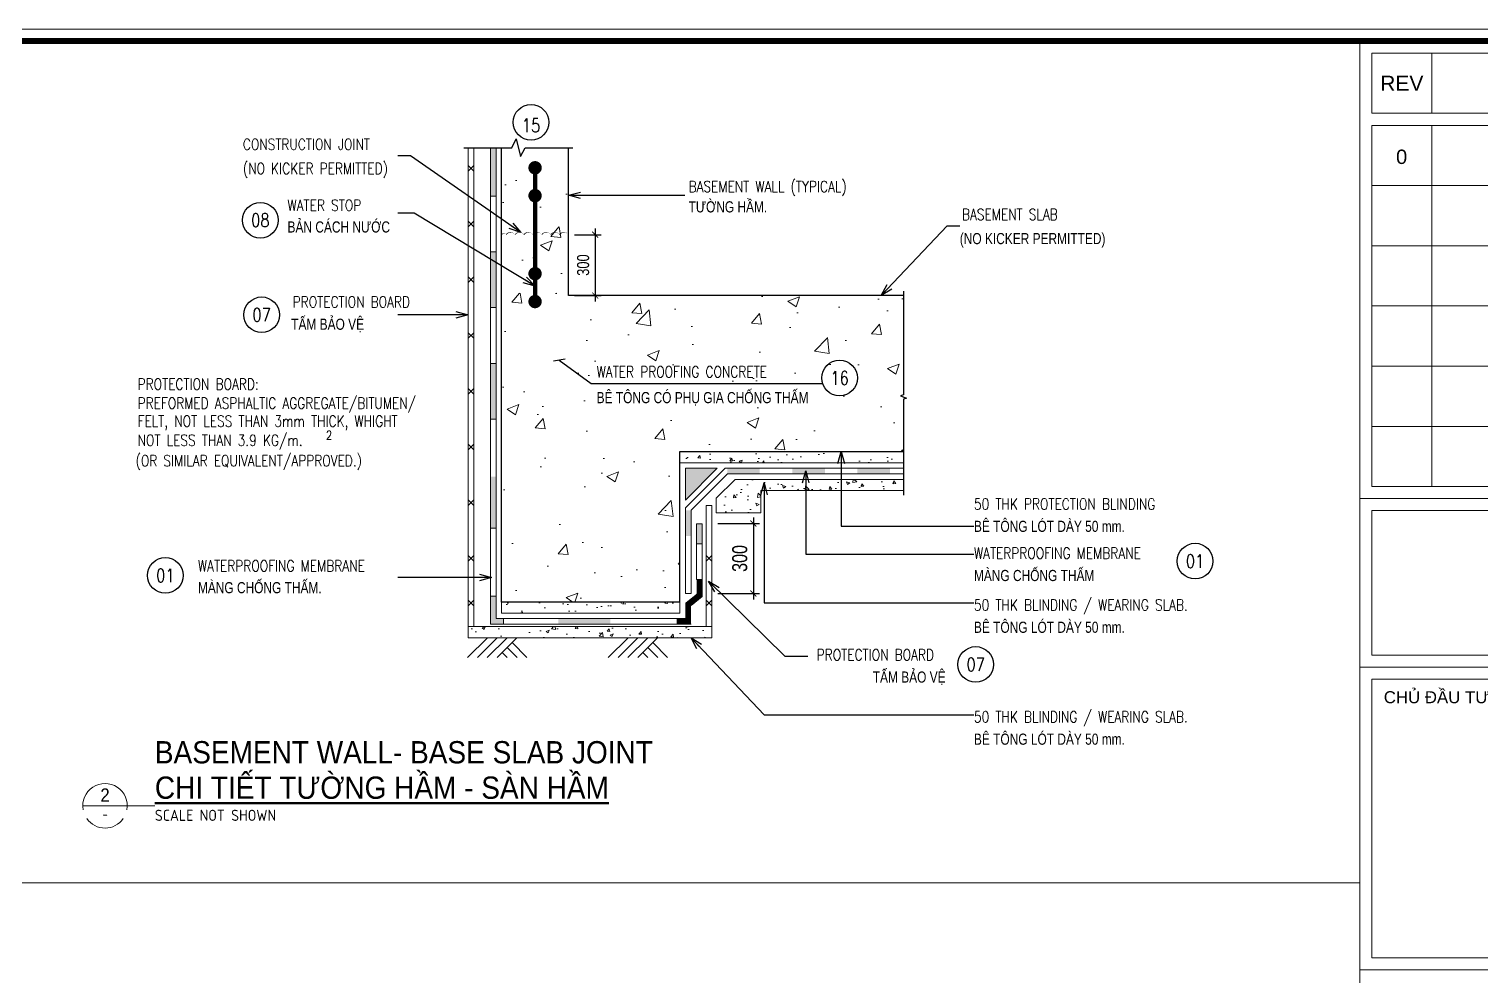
# Model space of a CAD drawing. Header units: millimetres. Extents: x -88960 to 836140, y 175458 to 320791.
# Drawn here: x 462217 to 486356, y 217627 to 233358 of the extents above; entities that cross this region are included whole.
import ezdxf
from ezdxf.enums import TextEntityAlignment as Align

# ---------------------------------------------------------------- set-up
doc = ezdxf.new("R2010")
doc.units = ezdxf.units.MM
doc.header["$LTSCALE"] = 1000
doc.layers.get('0').update_dxf_attribs({"linetype": 'CONTINUOUS'})
doc.layers.get('DEFPOINTS').update_dxf_attribs({"linetype": 'CONTINUOUS'})
for name, color, linetype, lineweight in [('Ap0102_dim', 145, 'CONTINUOUS', 25), ('Ap0202_T', 141, 'CONTINUOUS', 25), ('Ap0205_T', 253, 'CONTINUOUS', 50), ('Ap0311_H', 8, 'CONTINUOUS', 15), ('Ap0314_Kh', 253, 'CONTINUOUS', 15)]:
    doc.layers.add(name, color=color, linetype=linetype, lineweight=lineweight)
doc.styles.add('ARC8', font='simplex', dxfattribs={"width": 0.8})
doc.styles.add('CHG_XX_Khung ten$0$A1 BORDER$0$ARIAL', font='arial.ttf')
doc.styles.add('CHG_XX_Khung ten$0$A1 BORDER$0$Title Block DD$0$ARIAL', font='arial.ttf')
doc.styles.add('CHG_XX_Khung ten$0$arial', font='arial.ttf')
doc.styles.add('Fosup', font='1.shx', dxfattribs={"width": 0.8})
doc.styles.add('romans', font='romans.shx', dxfattribs={"width": 0.8})
doc.styles.add('S-TEXT18', font='ISOCP.shx')
doc.styles.add('S-TEXT35', font='VHELVEN_0.TTF', dxfattribs={"width": 0.9})
doc.styles.add('S-TEXT50', font='VHELVEN_0.TTF', dxfattribs={"width": 0.9})
doc.styles.add('Text-V', font='romans.shx', dxfattribs={"width": 0.8})
doc.styles.add('vn-vni', font='vn_vni.shx', dxfattribs={"width": 0.8})
doc.dimstyles.new('Fosup_model', dxfattribs={"dimscale": 100, "dimtxt": 2, "dimasz": 1, "dimexe": 1, "dimexo": 1, "dimgap": 1, "dimtad": 1, "dimdec": 0, "dimzin": 3, "dimdsep": 46, "dimtxsty": 'Fosup', "dimblk": 'ARCHTICK', "dimcen": 1, "dimdle": 1, "dimclrd": 256, "dimclre": 256, "dimclrt": 7, "dimazin": 2, "dimtfac": 100, "dimtdec": 0, "dimtix": 1, "dimtmove": 2, "dimatfit": 2, "dimldrblk": 'OPEN30', "dimfxl": 1, "dimtolj": 1, "dimtzin": 0, "dimlwd": -1, "dimlwe": -1, "dimarcsym": 0})
doc.dimstyles.new('TL 100', dxfattribs={"dimscale": 0, "dimtxt": 250, "dimasz": 140, "dimexe": 100, "dimexo": 100, "dimgap": 100, "dimtad": 1, "dimdec": 1, "dimdsep": 46, "dimtxsty": 'Text-V', "dimcen": 0, "dimdle": 100, "dimclrd": 256, "dimclre": 256, "dimclrt": 1, "dimaunit": 1, "dimadec": 0, "dimazin": 0, "dimtfac": 1, "dimtdec": 1, "dimtix": 1, "dimtmove": 2, "dimatfit": 3, "dimldrblk": 'OBLIQUE', "dimfxl": 1, "dimtolj": 1, "dimtzin": 0, "dimarcsym": 0})
doc.dimstyles.new('TL 20', dxfattribs={"dimscale": 0, "dimtxt": 250, "dimasz": 200, "dimexe": 100, "dimexo": 200, "dimgap": 100, "dimtad": 1, "dimdec": 1, "dimlfac": 0.2, "dimdsep": 46, "dimtxsty": 'romans', "dimcen": 200, "dimdle": 100, "dimclrd": 256, "dimclre": 256, "dimclrt": 1, "dimaunit": 1, "dimadec": 0, "dimazin": 0, "dimtfac": 1, "dimtdec": 1, "dimtix": 1, "dimtmove": 2, "dimatfit": 3, "dimldrblk": 'OPEN30', "dimfxl": 1, "dimtolj": 1, "dimtzin": 0, "dimarcsym": 0})

# ---------------------------------------------------------------- blocks, each defined once
blk = doc.blocks.new('_Open30')
at = {"color": 0, "linetype": 'ByBlock', "lineweight": -2}
for p, q in [((-1, 0.27), (0, 0)), ((0, 0), (-1, -0.27)), ((0, 0), (-1, 0))]:
    blk.add_line(p, q, dxfattribs=at)
blk = doc.blocks.new('*U40')
at = {"color": 0}
blk.add_line((-5, 0), (11.18, 0), dxfattribs=at)
for start_param, end_param in [(6.107277, 9.600681), (10.037379, 11.953764)]:
    blk.add_ellipse((0, 0), major_axis=(5, 0), ratio=1, start_param=start_param, end_param=end_param, dxfattribs=at)
at = {"layer": 'Ap0202_T', "style": 'S-TEXT35', "width": 0.9}
blk.add_attdef('TAG_AN', text='', height=3, dxfattribs=at).set_placement((0, 0), align=Align.BOTTOM_CENTER)
at = {"layer": 'Ap0202_T', "style": 'S-TEXT18'}
blk.add_attdef('C/REF', text='', height=2, dxfattribs=at).set_placement((0, -0.88), align=Align.TOP_CENTER)
blk.add_attdef('SSCALE', text='', height=2.5, dxfattribs=at).set_placement((11.18, -0.88), align=Align.TOP_LEFT)
at = {"layer": 'Ap0205_T', "style": 'S-TEXT50', "width": 0.9}
for tag, p in [('TITLE_ABOVE', (11.18, 9.51)), ('TITLE_BELOW', (11.18, 1.57))]:
    blk.add_attdef(tag, p, '', height=5, dxfattribs=at)
blk = doc.blocks.new('_ARCHTICK')
at = {"color": 0, "linetype": 'ByBlock', "const_width": 0.15}
blk.add_lwpolyline([(-0.5, -0.5), (0.5, 0.5)], dxfattribs=at)
blk = doc.blocks.new('*D255')
at = {"layer": 'Ap0102_dim', "transparency": 16777216}
for p, q in [((471286, 229942), (471730, 229942)), ((471630, 230042), (471630, 228831)), ((471286, 228931), (471730, 228931))]:
    blk.add_line(p, q, dxfattribs=at)
at = {"layer": 'DEFPOINTS', "color": 0, "transparency": 16777216}
for p in [(471186, 229942), (471186, 228931), (471630, 228931)]:
    blk.add_point(p, dxfattribs=at)
at = {"layer": 'Ap0102_dim', "transparency": 16777216, "xscale": 100, "yscale": 100, "zscale": 100}
for p, rotation in [((471630, 229942), 90), ((471630, 228931), 270)]:
    blk.add_blockref('_ARCHTICK', p, dxfattribs=dict(at, rotation=rotation))
at = {"layer": 'Ap0102_dim', "color": 7, "transparency": 16777216, "insert": (471430, 229437), "char_height": 200, "attachment_point": 5, "rotation": 90, "style": 'Fosup'}
blk.add_mtext('\\A1;300', dxfattribs=at)
blk = doc.blocks.new('_Oblique')
at = {"layer": 'Ap0311_H', "color": 0, "lineweight": -2}
blk.add_line((-0.5, -0.5), (0.5, 0.5), dxfattribs=at)
blk = doc.blocks.new('*D469')
at = {"layer": 'Ap0102_dim', "transparency": 16777216}
for p, q in [((474259, 225245), (474259, 223880)), ((473670, 225145), (474359, 225145)), ((473670, 223980), (474359, 223980))]:
    blk.add_line(p, q, dxfattribs=at)
at = {"layer": 'DEFPOINTS', "color": 0, "transparency": 16777216}
for p in [(473570, 225145), (473570, 223980), (474259, 223980)]:
    blk.add_point(p, dxfattribs=at)
at = {"layer": 'Ap0102_dim', "transparency": 16777216, "xscale": 100, "yscale": 100, "zscale": 100}
for p, rotation in [((474259, 225145), 90), ((474259, 223980), 270)]:
    blk.add_blockref('_ARCHTICK', p, dxfattribs=dict(at, rotation=rotation))
at = {"layer": 'Ap0102_dim', "color": 7, "transparency": 16777216, "insert": (474034, 224563), "char_height": 250, "attachment_point": 5, "rotation": 90, "style": 'Fosup'}
blk.add_mtext('\\A1;300', dxfattribs=at)
blk = doc.blocks.new('CHG_XX_Khung ten')
for p, q in [((687, 577), (687, 17)), ((687, 501), (824, 501)), ((687, 473), (824, 473)), ((687, 422.69), (824, 422.69))]:
    blk.add_line(p, q)
at = {"linetype": 'Continuous'}
for p, q in [((699, 575), (699, 565)), ((699, 563), (699, 503))]:
    blk.add_line(p, q, dxfattribs=at)
blk.add_lwpolyline([(15, 579), (826, 579), (826, 15), (15, 15)], close=True)
at = {"color": 4, "linetype": 'Continuous', "const_width": 1}
blk.add_lwpolyline([(17, 577), (824, 577), (824, 17), (17, 17)], close=True, dxfattribs=at)
at = {"linetype": 'Continuous'}
for points in [[(822, 565), (689, 565), (689, 575), (822, 575)], [(822, 553), (689, 553), (689, 563), (822, 563)], [(822, 543), (689, 543), (689, 553), (822, 553)], [(822, 533), (689, 533), (689, 543), (822, 543)], [(822, 523), (689, 523), (689, 533), (822, 533)], [(822, 513), (689, 513), (689, 523), (822, 523)], [(822, 503), (689, 503), (689, 513), (822, 513)], [(689, 499), (822, 499), (822, 475), (689, 475)], [(689, 471), (822, 471), (822, 424.69), (689, 424.69)]]:
    blk.add_lwpolyline(points, close=True, dxfattribs=at)
for s, height, style, p in [('REV', 2.5, 'CHG_XX_Khung ten$0$A1 BORDER$0$ARIAL', (694, 570)), ('0', 2.39, 'CHG_XX_Khung ten$0$arial', (693.97, 557.78))]:
    blk.add_text(s, height=height, dxfattribs=dict(style=style)).set_placement(p, align=Align.MIDDLE_CENTER)
at = {"style": 'CHG_XX_Khung ten$0$A1 BORDER$0$Title Block DD$0$ARIAL'}
blk.add_text('CHỦ ĐẦU TƯ - CLIENT', height=2, dxfattribs=at).set_placement((691, 468), align=Align.MIDDLE_LEFT)

msp = doc.modelspace()

# ---------------------------------------------------------------- hatches: boundary and pattern name
at = {"layer": 'Ap0311_H'}
h = msp.add_hatch(dxfattribs=at)
h.set_pattern_fill('AR-CONC', color=256, scale=277.7775, style=0)
h.set_pattern_definition([(50, (488308.2, 209885.6), (1992.39, -174.31), [208.33, -2291.66]), (355, (488308.2, 209885.6), (-385.42, 2089.42), [166.67, -1833.33]), (100.4514, (488474.3, 209871.1), (1606.97, 1915.11), [177.06, -1947.62]), (46.184, (488308.2, 210441.2), (2964.56, -459.77), [312.5, -3437.5]), (96.636, (488555.3, 210403), (2596.28, 2705.88), [265.58, -2921.42]), (351.184, (488308.2, 210441.2), (2596.28, 2705.88), [250, -2750]), (21, (488586, 210302.3), (1658.07, -1118.38), [208.33, -2291.66]), (326, (488586, 210302.3), (675.88, 2014.3), [166.67, -1833.33]), (71.4514, (488724.2, 210209.1), (2333.95, 895.92), [177.06, -1947.62]), (37.5, (488308.2, 209885.64), (33.777, 924.704), [0, -1811.11, 0, -1861.11, 0, -1840.276]), (7.5, (488308.2, 209885.6), (730.748, 1095.587), [0, -1061.11, 0, -1769.443, 0, -701.39]), (327.5, (487688.8, 209885.64), (1482.839, -62.652), [0, -694.444, 0, -2166.664, 0, -2874.997]), (317.5, (487411, 209885.6), (1619.96, 278.07), [0, -902.777, 0, -1438.89, 0, -2041.665])])
h.paths.add_polyline_path([(470605.28613, 231042.06918), (470605.28613, 231762.86179), (470417.1582, 231386.7961), (470074.61677, 231386.7961), (470074.61677, 229970.71595), (470156.51898, 229970.71595), (470156.51898, 229808.67907), (470295.40773, 229808.67907), (470318.55586, 229854.97532), (470341.70398, 229854.97532), (470341.70398, 229716.08657), (470318.55586, 229716.08657), (470295.40773, 229762.38282), (470156.51898, 229762.38282), (470156.51898, 229345.71657), (470295.40773, 229345.71657), (470318.55586, 229392.01282), (470341.70398, 229392.01282), (470341.70398, 229253.12407), (470318.55586, 229253.12407), (470295.40773, 229299.42032), (470156.51898, 229299.42032), (470156.51898, 229138.9114), (470562.52335, 228947.83784), (470554.49787, 228931.27325), (471185.72677, 228931.27325), (471185.72677, 231386.7961), (470793.41407, 231386.7961)])
h.paths.add_polyline_path([(472661.93512, 225965.0943), (475732.03787, 225965.0943), (475732.03787, 226381.76055), (472661.93512, 226381.76055)], flags=24)
h = msp.add_hatch(dxfattribs=at)
h.set_pattern_fill('AR-CONC', color=256, scale=277.7775, style=0)
h.set_pattern_definition([(50, (440030.4, 180069.2), (1992.387, -174.31), [208.33, -2291.664]), (355, (440030.4, 180069.2), (-385.42, 2089.42), [166.667, -1833.33]), (100.4514, (440196.4, 180054.7), (1606.97, 1915.11), [177.056, -1947.615]), (46.184, (440030.4, 180624.8), (2964.56, -459.77), [312.5, -3437.5]), (96.6356, (440277.4, 180586.5), (2596.28, 2705.88), [265.58, -2921.42]), (351.184, (440030.4, 180624.8), (2596.28, 2705.88), [250, -2750]), (21, (440308.1, 180485.9), (1658.073, -1118.385), [208.33, -2291.664]), (326, (440308.1, 180485.9), (675.875, 2014.304), [166.667, -1833.33]), (71.4514, (440446.3, 180392.7), (2333.95, 895.92), [177.056, -1947.615]), (37.5, (440030.36, 180069.2), (33.777, 924.704), [0, -1811.11, 0, -1861.11, 0, -1840.276]), (7.5, (440030.4, 180069.2), (730.748, 1095.587), [0, -1061.11, 0, -1769.443, 0, -701.388]), (327.5, (439410.9, 180069.2), (1482.839, -62.652), [0, -694.444, 0, -2166.664, 0, -2874.997]), (317.5, (439133.1, 180069.2), (1619.96, 278.07), [0, -902.777, 0, -1438.887, 0, -2041.665])])
h.paths.add_polyline_path([(476754.86896, 228931.27325), (471185.72677, 228931.27325, 0.52056705), (471037.57877, 228931.27325, 0.52056705), (470889.43077, 228931.27325, 0.52056705), (470741.28277, 228931.27325, 0.3599147264), (470630.17177, 228961.90105), (470630.17177, 228338.68125, -0.4142135624), (470685.72727, 228283.12575, -0.4142135624), (470630.17177, 228227.57025), (470630.17177, 227875.71875, -0.4142135624), (470685.72727, 227820.16325, -1), (470574.61627, 227820.16325, -0.4142135624), (470630.17177, 227875.71875), (470630.17177, 228227.57025, -0.4142135624), (470574.61627, 228283.12575, -0.4142135624), (470630.17177, 228338.68125), (470630.17177, 228961.90105, 0.1353021474), (470593.13477, 228931.27325, 0.52056705), (470444.98677, 228931.27325, 0.52056705), (470296.83877, 228931.27325, 0.52056705), (470148.69077, 228931.27325, 0.52056705), (470074.61677, 228931.27325), (470074.61677, 223838.68575), (473037.57677, 223838.68575), (473037.57677, 226338.68325), (476754.86896, 226338.67466), (476754.86896, 227209.05275), (476805.74812, 227227.57125), (476703.9898, 227264.60825), (476754.86896, 227283.12675)])
h.paths.add_polyline_path([(473362.77852, 228248.22882, -1), (473955.37052, 228248.22882, -1)], flags=16)
h.paths.add_polyline_path([(473472.30222, 228081.56232), (473845.84682, 228081.56232), (473845.84682, 228414.89532), (473472.30222, 228414.89532)], flags=8)
h.paths.add_polyline_path([(472639.66883, 227445.47201), (474480.93683, 227445.47201), (474480.93683, 227868.75201), (472639.66883, 227868.75201)], flags=24)
h.paths.add_polyline_path([(472670.97391, 227099.35243), (474520.17841, 227099.35243), (474520.17841, 227377.12993), (472670.97391, 227377.12993)], flags=24)
h = msp.add_hatch(dxfattribs=at)
h.set_pattern_fill('AR-CONC', color=256, scale=74.074, style=0)
h.set_pattern_definition([(50, (397147.67, 183013.3), (531.3033, -46.483), [55.5555, -611.1105]), (355, (397147.67, 183013.3), (-102.7787, 557.1788), [44.4444, -488.8884]), (100.4514, (397191.94, 183009.4), (428.525, 510.6954), [47.215, -519.364]), (46.1842, (397147.67, 183161.45), (790.548, -122.6066), [83.333, -916.666]), (96.6356, (397213.54, 183151.2), (692.342, 721.568), [70.8224, -779.046]), (351.1842, (397147.7, 183161.45), (692.3415, 721.5686), [66.6666, -733.3326]), (21, (397221.74, 183124.4), (442.153, -298.236), [55.5555, -611.1105]), (326, (397221.74, 183124.4), (180.2334, 537.1476), [44.4444, -488.8884]), (71.4514, (397258.6, 183099.56), (622.3865, 238.9112), [47.215, -519.364]), (37.5, (397147.67, 183013.3), (9.0073, 246.5878), [0, -482.9625, 0, -496.2958, 0, -490.7402]), (7.5, (397147.67, 183013.3), (194.8661, 292.1565), [0, -282.9627, 0, -471.8514, 0, -187.03685]), (327.5, (396982.48, 183013.3), (395.42363, -16.7073), [0, -185.185, 0, -577.7772, 0, -766.6659]), (317.5, (396908.4, 183013.3), (431.9893, 74.1518), [0, -240.7405, 0, -383.7033, 0, -544.4439])])
h.paths.add_polyline_path([(476754.86896, 226153.48966), (476754.86896, 226338.67466), (473037.57677, 226338.68325), (473037.57677, 226153.49825)])
for points in [[(473130.16927, 225533.1285), (473657.94652, 226060.90575), (473130.16927, 226060.90575)], [(469982.02427, 223937.55817), (469889.43177, 223937.55817), (469889.43177, 223472.94537), (470106.35497, 223472.94537), (470106.35497, 223565.53787), (469982.02427, 223565.53787)], [(473222.76177, 223565.53787), (473130.16927, 223565.53787), (472984.40084, 223565.53787), (472984.40084, 223472.94537), (473222.76177, 223472.94537)]]:
    msp.add_hatch(color=256, dxfattribs=at).paths.add_polyline_path(points)
h = msp.add_hatch(dxfattribs=at)
h.set_pattern_fill('AR-CONC', color=256, scale=74.074, style=0)
h.set_pattern_definition([(130, (571667.23, 194105.15), (-531.3033, -46.483), [55.5555, -611.1105]), (185, (571667.2, 194105.15), (102.7787, 557.1788), [44.4444, -488.8884]), (79.5486, (571622.95, 194101.3), (-428.525, 510.6954), [47.215, -519.364]), (133.8158, (571667.2, 194253.3), (-790.548, -122.6066), [83.333, -916.666]), (83.3644, (571601.35, 194243.1), (-692.342, 721.568), [70.8224, -779.046]), (188.8158, (571667.2, 194253.3), (-692.3415, 721.5686), [66.6666, -733.3326]), (159, (571593.15, 194216.26), (-442.153, -298.236), [55.5555, -611.1105]), (214, (571593.15, 194216.26), (-180.2334, 537.1476), [44.4444, -488.8884]), (108.5486, (571556.3, 194191.4), (-622.3865, 238.9112), [47.215, -519.364]), (142.5, (571667.23, 194105.15), (-9.0073, 246.5878), [0, -482.9625, 0, -496.2958, 0, -490.74025]), (172.5, (571667.23, 194105.15), (-194.8661, 292.1565), [0, -282.9627, 0, -471.8514, 0, -187.03685]), (212.5, (571832.41, 194105.15), (-395.42363, -16.7073), [0, -185.185, 0, -577.7772, 0, -766.6659]), (222.5, (571906.5, 194105.15), (-431.9893, 74.1518), [0, -240.7405, 0, -383.7033, 0, -544.4439])])
h.paths.add_polyline_path([(476754.86896, 225690.53575), (476754.86896, 225875.72075), (473954.59429, 225875.72075), (473641.38713, 225562.51359), (473641.38713, 225320.16575), (474382.12713, 225320.16575), (474382.12713, 225690.53575)])
h = msp.add_hatch(dxfattribs=at)
h.set_pattern_fill('AR-CONC', color=256, scale=74.074, style=0)
h.set_pattern_definition([(50, (397147.67, 183291.08), (531.3033, -46.483), [55.5555, -611.1105]), (355, (397147.67, 183291.1), (-102.7787, 557.1788), [44.4444, -488.8884]), (100.4514, (397191.94, 183287.2), (428.525, 510.6954), [47.215, -519.364]), (46.1842, (397147.67, 183439.2), (790.548, -122.6066), [83.333, -916.666]), (96.6356, (397213.54, 183429), (692.342, 721.568), [70.822, -779.046]), (351.1842, (397147.7, 183439.2), (692.3415, 721.569), [66.6666, -733.3326]), (21, (397221.74, 183402.2), (442.153, -298.236), [55.5555, -611.1105]), (326, (397221.74, 183402.2), (180.2334, 537.1476), [44.4444, -488.8884]), (71.4514, (397258.6, 183377.33), (622.3865, 238.9112), [47.215, -519.364]), (37.5, (397147.67, 183291.08), (9.0073, 246.5878), [0, -482.9625, 0, -496.2958, 0, -490.7402]), (7.5, (397147.67, 183291.08), (194.8661, 292.1565), [0, -282.9627, 0, -471.8514, 0, -187.03685]), (327.5, (396982.48, 183291.08), (395.42363, -16.7073), [0, -185.185, 0, -577.7772, 0, -766.6659]), (317.5, (396908.4, 183291.08), (431.9893, 74.1518), [0, -240.7405, 0, -383.7033, 0, -544.4439])])
h.paths.add_polyline_path([(473037.57677, 223838.68575), (470074.61677, 223838.68575), (470074.61677, 223653.50075), (473037.57677, 223653.50075)])
h.paths.add_polyline_path([(469519.06177, 223246.09375), (473459.79857, 223246.09375), (473459.79857, 223431.27875), (469519.06177, 223431.27875)])

# ---------------------------------------------------------------- linework, layer by layer
at = {"layer": 'Ap0102_dim'}
for p, q in [((470074.61677, 223838.68575), (470074.61677, 231386.7961)), ((471185.72677, 228931.27325), (471185.72677, 231386.7961)), ((476754.86896, 228931.27325), (471185.72677, 228931.27325)), ((476754.86896, 227283.12675), (476703.9898, 227264.60825)), ((476703.9898, 227264.60825), (476805.74812, 227227.57125)), ((476805.74812, 227227.57125), (476754.86896, 227209.05275)), ((473037.57677, 223838.68575), (473037.57677, 226338.68325)), ((473037.57677, 226338.68325), (476754.8744, 226338.67466)), ((473037.57677, 223838.68575), (470074.61677, 223838.68575))]:
    msp.add_line(p, q, dxfattribs=at)
for points in [[(469444.98777, 231386.7961), (470241.28327, 231386.7961), (470314.16258, 231532.55439), (470390.62389, 231241.04524), (470463.50319, 231386.80354), (471259.80077, 231386.7961)], [(476754.86896, 229005.34725), (476754.86896, 227283.12675)], [(476754.86896, 227209.05275), (476754.86896, 225616.46175)]]:
    msp.add_lwpolyline(points, dxfattribs=at)
at = {"layer": 'Ap0102_dim', "color": 1, "const_width": 111.111}
for points in [[(470574.61627, 231053.12298, 1), (470685.72727, 231053.12298, 1)], [(470574.61627, 230590.16048, 1), (470685.72727, 230590.16048, 1)], [(470574.61627, 229293.86548, -1), (470685.72727, 229293.86548, -1)], [(470574.61627, 228830.90298, -1), (470685.72727, 228830.90298, -1)]]:
    msp.add_lwpolyline(points, format="xyb", close=True, dxfattribs=at)
at = {"layer": 'Ap0102_dim', "color": 1, "const_width": 74.074}
msp.add_lwpolyline([(470630.17177, 231053.12298), (470630.17177, 228830.90298)], dxfattribs=at)
at = {"layer": 'Ap0102_dim'}
msp.add_lwpolyline([(471185.72677, 229942.01298, 0, 14.8148, 0.52056705), (471037.57877, 229942.01298, 0, 14.8148, 0.52056705), (470889.43077, 229942.01298, 0, 14.8148, 0.52056705), (470741.28277, 229942.01298, 0, 14.8148, 0.52056705), (470593.13477, 229942.01298, 0, 14.8148, 0.52056705), (470444.98677, 229942.01298, 0, 14.8148, 0.52056705), (470296.83877, 229942.01298, 0, 14.8148, 0.52056705), (470148.69077, 229942.01298, 0, 14.8148, 0.52056705), (470074.61677, 229942.01298, 0, 14.8148, 0.52056705)], format="xyseb", dxfattribs=at)
for centre in [(470563.45943, 231809.0807), (466062.81891, 230181.63527), (466084.66019, 228611.06884), (475693.05812, 227561.23587), (481603.14591, 224518.50552), (464483.39823, 224281.66255), (477956.32527, 222801.92897)]:
    msp.add_circle(centre, 296.296, dxfattribs=at)
at = {"layer": 'Ap0311_H'}
for p, q in [((469519.06177, 231386.7961), (469519.06177, 223431.27875)), ((469611.65427, 231386.7961), (469611.65427, 223431.27875)), ((469889.43177, 231386.7961), (469889.43177, 225728.85266)), ((469982.02427, 231386.7961), (469982.02427, 225707.05676)), ((469611.65427, 231091.31063), (469519.06177, 230998.71813)), ((469519.06177, 231091.31063), (469611.65427, 230998.71813)), ((469982.02427, 230582.05188), (469889.43177, 230582.05188)), ((469519.06177, 230165.38563), (469611.65427, 230072.79313)), ((469611.65427, 230165.38563), (469519.06177, 230072.79313)), ((469982.02427, 229656.12688), (469889.43177, 229656.12688)), ((469611.65427, 229239.46063), (469519.06177, 229146.86813)), ((469519.06177, 229239.46063), (469611.65427, 229146.86813)), ((469982.02427, 228730.20188), (469889.43177, 228730.20188)), ((469611.65427, 228313.53563), (469519.06177, 228220.94313)), ((469519.06177, 228313.53563), (469611.65427, 228220.94313)), ((469982.02427, 227804.27688), (469889.43177, 227804.27688)), ((469611.65427, 227387.61063), (469519.06177, 227295.01813)), ((469519.06177, 227387.61063), (469611.65427, 227295.01813)), ((469611.65427, 227387.61063), (469519.06177, 227295.01813)), ((469519.06177, 227387.61063), (469611.65427, 227295.01813)), ((469982.02427, 226878.35188), (469889.43177, 226878.35188)), ((469611.65427, 226461.68563), (469519.06177, 226369.09313)), ((469519.06177, 226461.68563), (469611.65427, 226369.09313)), ((469611.65427, 226461.68563), (469519.06177, 226369.09313)), ((469519.06177, 226461.68563), (469611.65427, 226369.09313)), ((473037.57677, 226153.49825), (476754.8744, 226153.48966)), ((473130.16927, 225402.18293), (473788.89209, 226060.90575)), ((473222.76177, 225363.82986), (473827.24516, 225968.31325)), ((473788.89209, 226060.90575), (476754.86896, 226060.90575)), ((473827.24516, 225968.31325), (476754.86896, 225968.31325)), ((469889.43177, 223472.94537), (469889.43177, 225921.37173)), ((469982.02427, 223565.53787), (469982.02427, 225921.37173)), ((473641.38713, 225562.51359), (473954.59429, 225875.72075)), ((473954.59429, 225875.72075), (476754.86896, 225875.72075)), ((469611.65427, 225535.76063), (469519.06177, 225443.16813)), ((469519.06177, 225535.76063), (469611.65427, 225443.16813)), ((469611.65427, 225535.76063), (469519.06177, 225443.16813)), ((469519.06177, 225535.76063), (469611.65427, 225443.16813)), ((473641.38713, 225320.16575), (473641.38713, 225562.51359)), ((474382.12713, 225690.53575), (476754.86896, 225690.53575)), ((474382.12713, 225320.16575), (474382.12713, 225690.53575)), ((473130.16927, 223979.76945), (473130.16927, 225402.18293)), ((473222.76177, 223979.76945), (473222.76177, 225363.82986)), ((473477.14518, 225441.33967), (473477.14518, 223431.27875)), ((473569.73768, 225441.33967), (473477.14518, 225441.33967)), ((473569.73768, 225441.33967), (473569.73768, 223431.27875)), ((473641.38713, 225320.16575), (474382.12713, 225320.16575)), ((469889.43177, 225064.89111), (469982.02427, 225064.89111)), ((473407.94677, 225137.03406), (473315.35427, 225137.03406)), ((473407.94677, 225137.03406), (473315.35427, 225137.03406)), ((473315.35427, 225137.03406), (473315.35427, 224214.96529)), ((473407.94677, 223932.11628), (473407.94677, 225137.03406)), ((473407.94677, 224804.85871), (473315.35427, 224804.85871)), ((473407.94677, 224804.85871), (473315.35427, 224804.85871)), ((469519.06177, 224609.83563), (469611.65427, 224517.24313)), ((469611.65427, 224609.83563), (469519.06177, 224517.24313)), ((473477.14518, 224609.83563), (473569.73768, 224517.24313)), ((473569.73768, 224609.83563), (473477.14518, 224517.24313)), ((473407.94677, 224214.96529), (473315.35427, 224214.96529)), ((469519.06177, 223869.09563), (469611.65427, 223776.50313)), ((469611.65427, 223869.09563), (469519.06177, 223776.50313)), ((469889.43177, 223937.55817), (469982.02427, 223937.55817)), ((473130.16927, 223979.76945), (473222.76177, 223979.76945)), ((473407.94677, 223932.11628), (473222.76177, 223783.0909)), ((473477.14518, 223869.09563), (473569.73768, 223776.50313)), ((473569.73768, 223869.09563), (473477.14518, 223776.50313)), ((471884.21513, 223565.53787), (469982.02427, 223565.53787)), ((470106.35497, 223565.53787), (470106.35497, 223472.94537)), ((471741.28177, 223565.53787), (473130.16927, 223565.53787)), ((473569.73768, 223431.27875), (469519.06177, 223431.27875)), ((469519.06177, 223431.27875), (469519.06177, 223246.09375)), ((471884.21513, 223472.94537), (469889.43177, 223472.94537)), ((471696.38143, 223472.94537), (473222.76177, 223472.94537)), ((473569.73768, 223431.27875), (473569.73768, 223246.09375)), ((469508.90981, 222916.74511), (469838.25845, 223246.09375)), ((473569.73768, 223246.09375), (469519.06177, 223246.09375)), ((469672.59177, 222916.74511), (470001.94041, 223246.09375)), ((469836.27373, 222916.74511), (470165.62237, 223246.09375)), ((469999.9557, 222916.74511), (470329.30434, 223246.09375)), ((470331.28905, 222916.74511), (470165.62237, 223082.41178)), ((470494.97101, 222916.74511), (470247.46335, 223164.25276)), ((471846.79477, 222916.74511), (472176.14341, 223246.09375)), ((472010.47673, 222916.74511), (472339.82537, 223246.09375)), ((472174.15869, 222916.74511), (472503.50733, 223246.09375)), ((472337.84065, 222916.74511), (472667.18929, 223246.09375)), ((472669.17401, 222916.74511), (472503.50733, 223082.41178)), ((472832.85597, 222916.74511), (472585.34831, 223164.25276)), ((470167.60709, 222916.74511), (470083.78139, 223000.5708)), ((472505.49205, 222916.74511), (472421.66635, 223000.5708))]:
    msp.add_line(p, q, dxfattribs=at)
for points in [[(473130.16927, 225533.1285), (473657.94652, 226060.90575), (473130.16927, 226060.90575)], [(470074.61677, 223653.50075), (473037.57677, 223653.50075), (473037.57677, 223838.68575), (470074.61677, 223838.68575)]]:
    msp.add_lwpolyline(points, close=True, dxfattribs=at)
for points in [[(469889.43177, 230582.05188), (469982.02427, 230582.05188), (469889.43177, 231386.7961), (469982.02427, 231386.7961)], [(469889.43177, 228730.20188), (469982.02427, 228730.20188), (469889.43177, 229656.12688), (469982.02427, 229656.12688)], [(469889.43177, 226878.35188), (469982.02427, 226878.35188), (469889.43177, 227804.27688), (469982.02427, 227804.27688)], [(474366.9138, 226060.90575), (474366.9138, 225968.31325), (473827.24516, 226060.90575), (473827.24516, 225968.31325)], [(475448.46973, 226060.90575), (475448.46973, 225968.31325), (474908.80109, 226060.90575), (474908.80109, 225968.31325)], [(476530.02566, 226060.90575), (476530.02566, 225968.31325), (475990.35702, 226060.90575), (475990.35702, 225968.31325)], [(469889.43177, 225064.89111), (469889.43177, 225921.37173), (469982.02427, 225064.89111), (469982.02427, 225921.37173)], [(473130.16927, 225363.82986), (473222.76177, 225363.82986), (473130.16927, 224935.545), (473222.76177, 224935.545)], [(473407.94677, 225137.03406), (473407.94677, 224804.85871), (473315.35427, 225137.03406), (473315.35427, 224804.85871)], [(473407.94677, 225137.03406), (473407.94677, 224804.85871), (473315.35427, 225137.03406), (473315.35427, 224804.85871)], [(473407.94677, 224214.96529), (473407.94677, 223932.11628), (473315.35427, 224214.96529), (473315.35427, 223976.45439)], [(473407.94677, 223932.11628), (473315.35427, 223976.45439), (473222.76177, 223783.0909), (473130.16927, 223827.42901)], [(473222.76177, 223565.53787), (473130.16927, 223565.53787), (473222.76177, 223827.42901), (473130.16927, 223827.42901)], [(471884.21513, 223565.53787), (471884.21513, 223472.94537), (471016.42814, 223565.53787), (471016.42814, 223472.94537)]]:
    msp.add_solid(points, dxfattribs=at)
at = {"layer": 'Ap0314_Kh'}
msp.add_line((439539.57993, 219171.87638), (484340.33322, 219171.87638), dxfattribs=at)
msp.add_lwpolyline([(484340.33322, 232498.26995), (484340.33322, 178853.52364)], dxfattribs=at)

# ---------------------------------------------------------------- block references
at = {"layer": 'Ap0314_Kh', "xscale": 74.074, "yscale": 74.074, "zscale": 74.074}
msp.add_blockref('*U40', (463480.86762, 220453.56013), dxfattribs=at).add_auto_attribs({'TITLE_ABOVE': 'BASEMENT WALL- BASE SLAB JOINT ', 'TITLE_BELOW': '%%UCHI TIEÁT TÖÔØNG HAÀM - SAØN HAÀM', 'SSCALE': 'SCALE NOT SHOWN', 'C/REF': '-', 'TAG_AN': '2'})

# ---------------------------------------------------------------- texts
at = {"layer": 'Ap0202_T', "style": 'romans', "width": 0.8}
for s, p in [('15', (470563.45943, 231647.59938)), ('08', (466062.81891, 230070.52427)), ('07', (466084.66019, 228499.95784)), ('16', (475693.05812, 227450.12487)), ('01', (481603.14591, 224407.39452)), ('01', (464483.39823, 224170.55155)), ('07', (477956.32527, 222690.81797))]:
    msp.add_text(s, height=222.222, dxfattribs=at).set_placement(p, align=Align.CENTER)
at = {"layer": 'Ap0202_T', "width": 0.8}
for s, height, style, p in [('CONSTRUCTION JOINT', 185.185, 'romans', (465771.84114, 231350.23172)), ('(NO KICKER PERMITTED)', 185.185, 'romans', (465771.84114, 230949.10806)), ('BASEMENT WALL (TYPICAL)', 185.185, 'romans', (473182.45365, 230648.44322)), ('TÖÔØNG HAÀM.', 185.185, 'vn-vni', (473182.45365, 230311.7276)), ('WATER STOP ', 185.185, 'romans', (466515.12588, 230337.50923)), ('BASEMENT SLAB', 185.185, 'romans', (477727.32835, 230185.49498)), ('BAÛN CAÙCH NÖÔÙC', 185.185, 'vn-vni', (466514.56389, 229977.6141)), ('(NO KICKER PERMITTED)', 185.185, 'vn-vni', (477691.43377, 229784.37132)), ('PROTECTION BOARD', 185.185, 'romans', (466601.42378, 228731.51062)), ('TAÁM BAÛO VEÄ', 185.185, 'vn-vni', (466575.9259, 228362.01936)), ('WATER PROOFING CONCRETE', 185.185, 'ARC8', (471654.06734, 227571.25067)), ('PROTECTION BOARD: ', 185.185, 'romans', (464022.70923, 227366.76957)), ('PREFORMED ASPHALTIC AGGREGATE/BITUMEN/', 185.185, 'romans', (464022.70923, 227050.10322)), ('BEÂ TOÂNG COÙ PHUÏ GIA CHOÁNG THAÁM', 185.185, 'vn-vni', (471654.06734, 227142.73258)), ('FELT, NOT LESS THAN 3mm THICK, WHIGHT', 185.185, 'romans', (464022.70923, 226751.95537)), ('2', 148.148, 'romans', (467155.66906, 226537.14077)), ('NOT LESS THAN 3.9 KG/m.', 185.185, 'romans', (464022.70923, 226433.43717)), ('(OR SIMILAR EQUIVALENT/APPROVED.) ', 185.185, 'romans', (463987.52408, 226094.54862)), ('50 THK PROTECTION BLINDING', 185.185, 'romans', (477926.49737, 225374.56949)), ('BEÂ TOÂNG LOÙT DAØY 50 mm.', 185.185, 'vn-vni', (477926.49737, 225004.19949)), ('WATERPROOFING MEMBRANE', 185.185, 'romans', (477926.49737, 224557.73647)), ('WATERPROOFING MEMBRANE', 185.185, 'romans', (465024.93474, 224347.37055)), ('MAØNG CHOÁNG THAÁM', 185.185, 'vn-vni', (477926.49737, 224187.36647)), ('MAØNG CHOÁNG THAÁM.', 185.185, 'vn-vni', (465024.93474, 223985.188)), ('50 THK BLINDING / WEARING SLAB.', 185.185, 'romans', (477926.49737, 223697.69745)), ('BEÂ TOÂNG LOÙT DAØY 50 mm.', 185.185, 'vn-vni', (477926.49737, 223327.32745)), ('PROTECTION BOARD', 185.185, 'romans', (475313.35749, 222870.31864)), ('TAÁM BAÛO VEÄ', 185.185, 'vn-vni', (476244.57349, 222499.94864)), ('50 THK BLINDING / WEARING SLAB.', 185.185, 'romans', (477926.49737, 221838.65499)), ('BEÂ TOÂNG LOÙT DAØY 50 mm.', 185.185, 'vn-vni', (477926.49737, 221468.28499))]:
    msp.add_text(s, height=height, dxfattribs=dict(at, style=style)).set_placement(p)

# ---------------------------------------------------------------- dimensions: what is measured, and where the dimension line sits
at = {"layer": 'Ap0102_dim'}
dim = msp.add_linear_dim(base=(471629.55299, 228931.27325), p1=(471185.72677, 229942.01298), p2=(471185.72677, 228931.27325), angle=90, text='300', dimstyle='Fosup_model', dxfattribs=at)
dim.commit()
dim.dimension.update_dxf_attribs({"geometry": '*D255', "text_midpoint": (471429.55299, 229436.64311)})
dim = msp.add_linear_dim(base=(474258.9268, 223979.76945), p1=(473569.73768, 225145.27731), p2=(473569.73768, 223979.76945), angle=90, text='300', dimstyle='Fosup_model', override={"dimtxt": 2.5}, dxfattribs=at)
dim.commit()
dim.dimension.update_dxf_attribs({"geometry": '*D469', "text_midpoint": (474033.9268, 224562.52338)})

# ---------------------------------------------------------------- leaders
for points, dimstyle in [([(470396.17908, 229976.97192), (468560.09636, 231251.9463), (468347.43336, 231251.9463)], 'TL 20'), ([(471185.72677, 230596.48741), (473120.85155, 230596.48741)], 'TL 20'), ([(470630.17177, 229085.99261), (468620.51075, 230296.62697), (468347.43336, 230296.62697)], 'TL 20'), ([(476384.49896, 228931.27325), (477478.77077, 230087.20956), (477691.43377, 230087.20956)], 'TL 20'), ([(469515.43049, 228610.29562), (468347.43336, 228610.29562)], 'TL 20'), ([(471033.4278, 227857.17631), (471564.51708, 227471.08569), (475410.80953, 227471.08569)], 'TL 100'), ([(475718.76976, 226338.67706), (475718.76971, 225102.21044), (477926.49737, 225102.21044)], 'TL 20'), ([(475129.07602, 226019.23912), (475129.07602, 224634.38415), (477926.49737, 224634.38415)], 'TL 20'), ([(474436.42024, 225817.79065), (474436.42024, 223824.25747), (477926.49737, 223824.25747)], 'TL 20'), ([(469907.54976, 224247.90463), (468347.43336, 224247.90463)], 'TL 20'), ([(473512.24781, 224184.5727), (474780.83692, 222938.87213), (475162.39952, 222938.87213)], 'TL 20'), ([(473222.76177, 223246.09375), (474436.42024, 221965.21501), (477926.49737, 221965.21501)], 'TL 20')]:
    msp.add_leader(points, dimstyle=dimstyle, override={"dimscale": 1}, dxfattribs=at)

# ---------------------------------------------------------------- next in the draw order: block references
at = {"layer": 'Ap0314_Kh', "xscale": 100, "yscale": 100, "zscale": 100}
msp.add_blockref('CHG_XX_Khung ten', (415640.40192, 175457.91904), dxfattribs=at)

doc.saveas('drawing.dxf')
